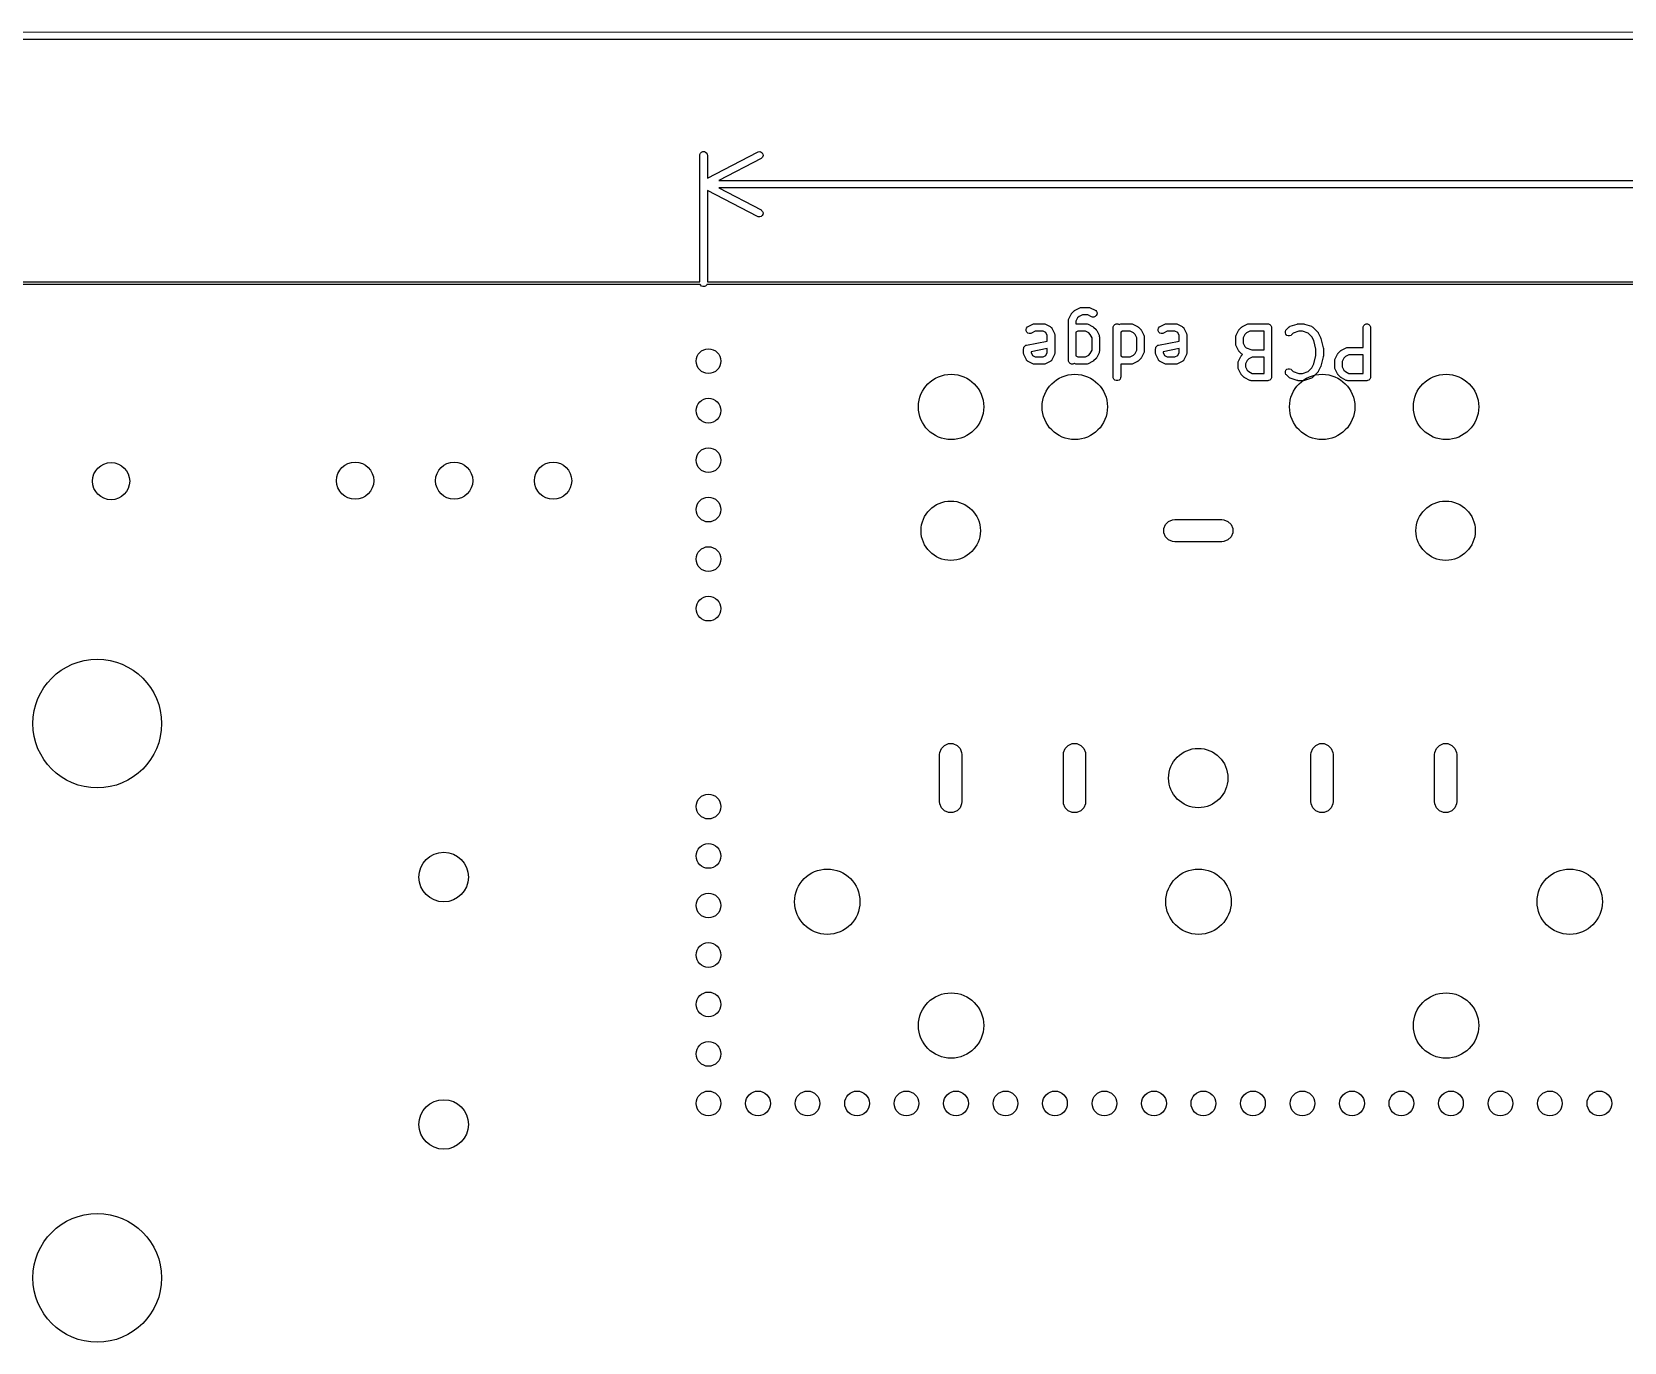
# Model space of a CAD drawing. Extents: x 0.57 to 7.95, y -5.84 to -0.5.
# Drawn here: x 2.615 to 3.882, y -1.61 to -0.568 of the extents above; entities that cross this region are included whole.
import ezdxf

# ---------------------------------------------------------------- set-up
doc = ezdxf.new("R2010")
doc.units = 0
doc.header["$MEASUREMENT"] = 0
doc.layers.add('BLACK', color=7, linetype='CONTINUOUS')

msp = doc.modelspace()

# ---------------------------------------------------------------- linework, layer by layer
at = {"layer": 'BLACK', "linetype": 'CONTINUOUS'}
for p, q in [((0.9963, -0.5679), (7.2716, -0.5677)), ((7.2716, -0.5736), (0.9963, -0.5738)), ((3.1467, -0.6653), (3.1472, -0.6642)), ((3.1467, -0.6659), (3.1467, -0.6653)), ((3.1467, -0.7667), (3.1467, -0.6659)), ((3.1472, -0.6642), (3.148, -0.6634)), ((3.148, -0.6634), (3.149, -0.663)), ((3.149, -0.663), (3.1502, -0.663)), ((3.1502, -0.663), (3.1512, -0.6634)), ((3.1512, -0.6634), (3.1521, -0.6642)), ((3.1521, -0.6642), (3.1525, -0.6653)), ((3.1525, -0.6653), (3.1526, -0.6659)), ((3.1526, -0.6841), (3.1926, -0.6633)), ((3.1526, -0.6659), (3.1526, -0.6841)), ((3.1953, -0.6685), (3.1617, -0.686)), ((3.1926, -0.6633), (3.1931, -0.6631)), ((3.1931, -0.6631), (3.1943, -0.663)), ((3.1943, -0.663), (3.1954, -0.6633)), ((3.1958, -0.6682), (3.1953, -0.6685)), ((3.1954, -0.6633), (3.1963, -0.664)), ((3.1965, -0.6673), (3.1958, -0.6682)), ((3.1963, -0.664), (3.1968, -0.6651)), ((3.1969, -0.6662), (3.1965, -0.6673)), ((3.1968, -0.6651), (3.1969, -0.6662)), ((3.1926, -0.7147), (3.1526, -0.6938)), ((3.1526, -0.6938), (3.1526, -0.7667)), ((3.1617, -0.686), (5.106, -0.686)), ((3.1617, -0.6919), (3.1953, -0.7094)), ((5.106, -0.6919), (3.1617, -0.6919)), ((3.1931, -0.7149), (3.1926, -0.7147)), ((3.1943, -0.715), (3.1931, -0.7149)), ((3.1954, -0.7147), (3.1943, -0.715)), ((3.1953, -0.7094), (3.1958, -0.7098)), ((3.1963, -0.7139), (3.1954, -0.7147)), ((3.1958, -0.7098), (3.1965, -0.7106)), ((3.1968, -0.7129), (3.1963, -0.7139)), ((3.1965, -0.7106), (3.1969, -0.7117)), ((3.1969, -0.7117), (3.1968, -0.7129)), ((0.9872, -0.7667), (3.1467, -0.7667)), ((3.147, -0.7687), (0.9872, -0.7687)), ((3.1472, -0.7691), (3.147, -0.7687)), ((3.148, -0.77), (3.1472, -0.7691)), ((3.149, -0.7704), (3.148, -0.77)), ((3.1502, -0.7704), (3.149, -0.7704)), ((3.1512, -0.77), (3.1502, -0.7704)), ((3.1521, -0.7691), (3.1512, -0.77)), ((3.1522, -0.7687), (3.1521, -0.7691)), ((5.1155, -0.7687), (3.1522, -0.7687)), ((3.1526, -0.7667), (5.1152, -0.7667)), ((3.4398, -0.7973), (3.4399, -0.7968)), ((3.4398, -0.8292), (3.4398, -0.7973)), ((3.4399, -0.7966), (3.4401, -0.796)), ((3.4399, -0.7967), (3.4399, -0.7966)), ((3.4399, -0.7968), (3.4399, -0.7967)), ((3.4401, -0.796), (3.442, -0.7923)), ((3.442, -0.7923), (3.4422, -0.792)), ((3.4422, -0.792), (3.4422, -0.7919)), ((3.4422, -0.7919), (3.4423, -0.7919)), ((3.4423, -0.7918), (3.4424, -0.7917)), ((3.4423, -0.7919), (3.4423, -0.7918)), ((3.4424, -0.7917), (3.4426, -0.7915)), ((3.4426, -0.7915), (3.4445, -0.7896)), ((3.4445, -0.7896), (3.4447, -0.7894)), ((3.4447, -0.7894), (3.4448, -0.7893)), ((3.4447, -0.7894), (3.4447, -0.7894)), ((3.4448, -0.7893), (3.4449, -0.7893)), ((3.4449, -0.7893), (3.445, -0.7892)), ((3.445, -0.7892), (3.4452, -0.7891)), ((3.4452, -0.7891), (3.449, -0.7872)), ((3.4471, -0.7953), (3.4457, -0.798)), ((3.4483, -0.7941), (3.4471, -0.7953)), ((3.451, -0.7928), (3.4483, -0.7941)), ((3.449, -0.7872), (3.4495, -0.787)), ((3.4495, -0.787), (3.4496, -0.787)), ((3.4496, -0.787), (3.4497, -0.7869)), ((3.4497, -0.7869), (3.4503, -0.7869)), ((3.4503, -0.7869), (3.4559, -0.7869)), ((3.4552, -0.7928), (3.451, -0.7928)), ((3.4583, -0.7944), (3.4552, -0.7928)), ((3.4559, -0.7869), (3.4565, -0.7869)), ((3.4565, -0.7869), (3.4566, -0.787)), ((3.4566, -0.787), (3.4567, -0.787)), ((3.4567, -0.787), (3.4572, -0.7872)), ((3.4572, -0.7872), (3.461, -0.7891)), ((3.4589, -0.7946), (3.4583, -0.7944)), ((3.46, -0.7946), (3.4589, -0.7946)), ((3.4611, -0.7943), (3.46, -0.7946)), ((3.461, -0.7891), (3.4615, -0.7894)), ((3.462, -0.7935), (3.4611, -0.7943)), ((3.4615, -0.7894), (3.4622, -0.7902)), ((3.4625, -0.7925), (3.462, -0.7935)), ((3.4622, -0.7902), (3.4626, -0.7913)), ((3.4626, -0.7913), (3.4625, -0.7925)), ((3.4061, -0.8045), (3.4065, -0.8034)), ((3.4062, -0.8056), (3.4061, -0.8045)), ((3.4067, -0.8066), (3.4062, -0.8056)), ((3.4065, -0.8034), (3.4072, -0.8025)), ((3.4076, -0.8074), (3.4067, -0.8066)), ((3.4072, -0.8025), (3.4077, -0.8022)), ((3.4087, -0.8078), (3.4076, -0.8074)), ((3.4077, -0.8022), (3.4115, -0.8003)), ((3.4098, -0.8077), (3.4087, -0.8078)), ((3.4104, -0.8075), (3.4098, -0.8077)), ((3.4135, -0.8059), (3.4104, -0.8075)), ((3.4115, -0.8003), (3.412, -0.8001)), ((3.412, -0.8001), (3.4121, -0.8001)), ((3.4121, -0.8001), (3.4122, -0.8001)), ((3.4122, -0.8001), (3.4128, -0.8)), ((3.4128, -0.8), (3.4203, -0.8)), ((3.4196, -0.8059), (3.4135, -0.8059)), ((3.4218, -0.807), (3.4196, -0.8059)), ((3.4203, -0.8), (3.4209, -0.8001)), ((3.4209, -0.8001), (3.421, -0.8001)), ((3.421, -0.8001), (3.4211, -0.8001)), ((3.4211, -0.8001), (3.4216, -0.8003)), ((3.4216, -0.8003), (3.4254, -0.8022)), ((3.423, -0.8093), (3.4218, -0.807)), ((3.423, -0.8137), (3.423, -0.8093)), ((3.4254, -0.8022), (3.4255, -0.8023)), ((3.4255, -0.8023), (3.4255, -0.8023)), ((3.4255, -0.8023), (3.4256, -0.8023)), ((3.4256, -0.8023), (3.4259, -0.8025)), ((3.4259, -0.8025), (3.4261, -0.8028)), ((3.4261, -0.8028), (3.4264, -0.803)), ((3.4264, -0.803), (3.4266, -0.8033)), ((3.4266, -0.8033), (3.4266, -0.8034)), ((3.4266, -0.8034), (3.4266, -0.8034)), ((3.4266, -0.8034), (3.4267, -0.8035)), ((3.4267, -0.8035), (3.4286, -0.8073)), ((3.4286, -0.8073), (3.4288, -0.8078)), ((3.4288, -0.8078), (3.4288, -0.8079)), ((3.4288, -0.8079), (3.4288, -0.808)), ((3.4288, -0.808), (3.4289, -0.8086)), ((3.4289, -0.8086), (3.4289, -0.8236)), ((3.4457, -0.798), (3.4457, -0.8001)), ((3.4457, -0.8001), (3.4458, -0.8001)), ((3.4472, -0.8059), (3.4457, -0.8067)), ((3.4457, -0.8067), (3.4457, -0.8255)), ((3.4458, -0.8001), (3.4459, -0.8001)), ((3.4459, -0.8001), (3.446, -0.8001)), ((3.446, -0.8001), (3.4465, -0.8)), ((3.4465, -0.8), (3.454, -0.8)), ((3.4533, -0.8059), (3.4472, -0.8059)), ((3.456, -0.8073), (3.4533, -0.8059)), ((3.454, -0.8), (3.4546, -0.8001)), ((3.4546, -0.8001), (3.4547, -0.8001)), ((3.4547, -0.8001), (3.4548, -0.8001)), ((3.4548, -0.8001), (3.4554, -0.8003)), ((3.4554, -0.8003), (3.4591, -0.8022)), ((3.4572, -0.8085), (3.456, -0.8073)), ((3.4586, -0.8112), (3.4572, -0.8085)), ((3.4591, -0.8022), (3.4594, -0.8023)), ((3.4594, -0.8023), (3.4594, -0.8024)), ((3.4594, -0.8024), (3.4595, -0.8024)), ((3.4595, -0.8024), (3.4596, -0.8025)), ((3.4596, -0.8025), (3.4597, -0.8026)), ((3.4597, -0.8026), (3.4599, -0.8027)), ((3.4599, -0.8027), (3.4618, -0.8046)), ((3.4618, -0.8046), (3.4619, -0.8048)), ((3.4619, -0.8048), (3.462, -0.8049)), ((3.462, -0.8049), (3.4621, -0.805)), ((3.4621, -0.805), (3.4621, -0.8051)), ((3.4621, -0.8051), (3.4621, -0.8051)), ((3.4621, -0.8051), (3.4623, -0.8054)), ((3.4623, -0.8054), (3.4642, -0.8091)), ((3.4642, -0.8091), (3.4644, -0.8097)), ((3.4644, -0.8097), (3.4644, -0.8098)), ((3.4644, -0.8098), (3.4644, -0.8099)), ((3.4644, -0.8099), (3.4645, -0.8105)), ((3.4645, -0.8105), (3.4645, -0.8217)), ((3.4755, -0.8024), (3.476, -0.8013)), ((3.4755, -0.803), (3.4755, -0.8024)), ((3.4755, -0.8423), (3.4755, -0.803)), ((3.476, -0.8013), (3.4768, -0.8005)), ((3.4768, -0.8005), (3.4778, -0.8001)), ((3.4778, -0.8001), (3.479, -0.8001)), ((3.479, -0.8001), (3.4801, -0.8005)), ((3.4801, -0.8005), (3.4802, -0.8006)), ((3.4802, -0.8006), (3.4808, -0.8003)), ((3.4808, -0.8003), (3.4814, -0.8001)), ((3.4814, -0.8001), (3.4815, -0.8001)), ((3.4829, -0.8059), (3.4814, -0.8067)), ((3.4814, -0.8067), (3.4814, -0.8255)), ((3.4815, -0.8001), (3.4816, -0.8001)), ((3.4816, -0.8001), (3.4822, -0.8)), ((3.4822, -0.8), (3.4897, -0.8)), ((3.489, -0.8059), (3.4829, -0.8059)), ((3.4917, -0.8073), (3.489, -0.8059)), ((3.4897, -0.8), (3.4902, -0.8001)), ((3.4902, -0.8001), (3.4903, -0.8001)), ((3.4903, -0.8001), (3.4904, -0.8001)), ((3.4904, -0.8001), (3.491, -0.8003)), ((3.491, -0.8003), (3.4947, -0.8022)), ((3.4929, -0.8085), (3.4917, -0.8073)), ((3.4942, -0.8112), (3.4929, -0.8085)), ((3.4947, -0.8022), (3.495, -0.8023)), ((3.495, -0.8023), (3.495, -0.8024)), ((3.495, -0.8024), (3.4951, -0.8024)), ((3.4951, -0.8024), (3.4952, -0.8025)), ((3.4952, -0.8025), (3.4953, -0.8026)), ((3.4953, -0.8026), (3.4955, -0.8027)), ((3.4955, -0.8027), (3.4974, -0.8046)), ((3.4974, -0.8046), (3.4976, -0.8048)), ((3.4976, -0.8048), (3.4976, -0.8049)), ((3.4976, -0.8049), (3.4977, -0.805)), ((3.4977, -0.805), (3.4977, -0.8051)), ((3.4977, -0.8051), (3.4978, -0.8051)), ((3.4978, -0.8051), (3.4979, -0.8054)), ((3.4979, -0.8054), (3.4998, -0.8091)), ((3.4998, -0.8091), (3.5, -0.8097)), ((3.5, -0.8097), (3.5, -0.8098)), ((3.5, -0.8098), (3.5001, -0.8099)), ((3.5001, -0.8099), (3.5001, -0.8105)), ((3.5001, -0.8105), (3.5001, -0.8217)), ((3.5111, -0.8045), (3.5115, -0.8034)), ((3.5112, -0.8056), (3.5111, -0.8045)), ((3.5117, -0.8066), (3.5112, -0.8056)), ((3.5115, -0.8034), (3.5122, -0.8025)), ((3.5126, -0.8074), (3.5117, -0.8066)), ((3.5122, -0.8025), (3.5127, -0.8022)), ((3.5137, -0.8078), (3.5126, -0.8074)), ((3.5127, -0.8022), (3.5165, -0.8003)), ((3.5148, -0.8077), (3.5137, -0.8078)), ((3.5154, -0.8075), (3.5148, -0.8077)), ((3.5185, -0.8059), (3.5154, -0.8075)), ((3.5165, -0.8003), (3.517, -0.8001)), ((3.517, -0.8001), (3.5171, -0.8001)), ((3.5171, -0.8001), (3.5172, -0.8001)), ((3.5172, -0.8001), (3.5178, -0.8)), ((3.5178, -0.8), (3.5253, -0.8)), ((3.5246, -0.8059), (3.5185, -0.8059)), ((3.5268, -0.807), (3.5246, -0.8059)), ((3.5253, -0.8), (3.5259, -0.8001)), ((3.5259, -0.8001), (3.526, -0.8001)), ((3.526, -0.8001), (3.5261, -0.8001)), ((3.5261, -0.8001), (3.5266, -0.8003)), ((3.5266, -0.8003), (3.5304, -0.8022)), ((3.528, -0.8093), (3.5268, -0.807)), ((3.528, -0.8137), (3.528, -0.8093)), ((3.5304, -0.8022), (3.5304, -0.8023)), ((3.5304, -0.8023), (3.5305, -0.8023)), ((3.5305, -0.8023), (3.5305, -0.8023)), ((3.5305, -0.8023), (3.5308, -0.8025)), ((3.5308, -0.8025), (3.5311, -0.8028)), ((3.5311, -0.8028), (3.5314, -0.803)), ((3.5314, -0.803), (3.5315, -0.8033)), ((3.5315, -0.8033), (3.5316, -0.8034)), ((3.5316, -0.8034), (3.5316, -0.8034)), ((3.5316, -0.8034), (3.5317, -0.8035)), ((3.5317, -0.8035), (3.5335, -0.8073)), ((3.5335, -0.8073), (3.5338, -0.8078)), ((3.5338, -0.8078), (3.5338, -0.8079)), ((3.5338, -0.8079), (3.5338, -0.808)), ((3.5338, -0.808), (3.5339, -0.8086)), ((3.5339, -0.8086), (3.5339, -0.8236)), ((3.5729, -0.8105), (3.573, -0.8099)), ((3.5729, -0.8161), (3.5729, -0.8105)), ((3.573, -0.8098), (3.5731, -0.8097)), ((3.573, -0.8099), (3.573, -0.8098)), ((3.5731, -0.8097), (3.5733, -0.8091)), ((3.5733, -0.8091), (3.5751, -0.8054)), ((3.5751, -0.8054), (3.5753, -0.8051)), ((3.5753, -0.8051), (3.5754, -0.805)), ((3.5753, -0.8051), (3.5753, -0.8051)), ((3.5754, -0.8049), (3.5755, -0.8048)), ((3.5754, -0.805), (3.5754, -0.8049)), ((3.5755, -0.8048), (3.5757, -0.8046)), ((3.5757, -0.8046), (3.5776, -0.8027)), ((3.5776, -0.8027), (3.5778, -0.8026)), ((3.5778, -0.8025), (3.5779, -0.8024)), ((3.5778, -0.8026), (3.5778, -0.8025)), ((3.5779, -0.8024), (3.578, -0.8024)), ((3.578, -0.8024), (3.5781, -0.8023)), ((3.5781, -0.8023), (3.5783, -0.8022)), ((3.5783, -0.8022), (3.5821, -0.8003)), ((3.5802, -0.8085), (3.5789, -0.8112)), ((3.5814, -0.8073), (3.5802, -0.8085)), ((3.5841, -0.8059), (3.5814, -0.8073)), ((3.5821, -0.8003), (3.5826, -0.8001)), ((3.5826, -0.8001), (3.5827, -0.8001)), ((3.5827, -0.8001), (3.5828, -0.8001)), ((3.5828, -0.8001), (3.5834, -0.8)), ((3.5834, -0.8), (3.5984, -0.8)), ((3.5954, -0.8059), (3.5841, -0.8059)), ((3.5954, -0.8206), (3.5954, -0.8059)), ((3.5984, -0.8), (3.599, -0.8001)), ((3.599, -0.8001), (3.6, -0.8005)), ((3.6, -0.8005), (3.6009, -0.8013)), ((3.6009, -0.8013), (3.6013, -0.8024)), ((3.6013, -0.8024), (3.6013, -0.803)), ((3.6013, -0.803), (3.6013, -0.8423)), ((3.6124, -0.8061), (3.6128, -0.8051)), ((3.6124, -0.8073), (3.6124, -0.8061)), ((3.6128, -0.8083), (3.6124, -0.8073)), ((3.6128, -0.8051), (3.6132, -0.8046)), ((3.6136, -0.8092), (3.6128, -0.8083)), ((3.6132, -0.8046), (3.6151, -0.8027)), ((3.6147, -0.8096), (3.6136, -0.8092)), ((3.6158, -0.8096), (3.6147, -0.8096)), ((3.6151, -0.8027), (3.6155, -0.8024)), ((3.6155, -0.8024), (3.6156, -0.8023)), ((3.6156, -0.8023), (3.6157, -0.8023)), ((3.6157, -0.8023), (3.6162, -0.802)), ((3.6169, -0.8092), (3.6158, -0.8096)), ((3.6162, -0.802), (3.6218, -0.8002)), ((3.6174, -0.8088), (3.6169, -0.8092)), ((3.6187, -0.8074), (3.6174, -0.8088)), ((3.6232, -0.8059), (3.6187, -0.8074)), ((3.6218, -0.8002), (3.6221, -0.8001)), ((3.6221, -0.8001), (3.6222, -0.8001)), ((3.6222, -0.8001), (3.6223, -0.8001)), ((3.6223, -0.8001), (3.6224, -0.8)), ((3.6224, -0.8), (3.6225, -0.8)), ((3.6225, -0.8), (3.6228, -0.8)), ((3.6228, -0.8), (3.6265, -0.8)), ((3.626, -0.8059), (3.6232, -0.8059)), ((3.6305, -0.8074), (3.626, -0.8059)), ((3.6265, -0.8), (3.6268, -0.8)), ((3.6268, -0.8), (3.6269, -0.8)), ((3.6269, -0.8), (3.627, -0.8001)), ((3.627, -0.8001), (3.6271, -0.8001)), ((3.6271, -0.8001), (3.6272, -0.8001)), ((3.6272, -0.8001), (3.6275, -0.8002)), ((3.6275, -0.8002), (3.6331, -0.802)), ((3.6335, -0.8103), (3.6305, -0.8074)), ((3.6331, -0.802), (3.6336, -0.8023)), ((3.635, -0.8134), (3.6335, -0.8103)), ((3.6336, -0.8023), (3.6337, -0.8023)), ((3.6337, -0.8023), (3.6338, -0.8024)), ((3.6338, -0.8024), (3.6342, -0.8027)), ((3.6342, -0.8027), (3.638, -0.8065)), ((3.638, -0.8065), (3.6382, -0.8067)), ((3.6382, -0.8067), (3.6382, -0.8068)), ((3.6382, -0.8068), (3.6383, -0.8069)), ((3.6383, -0.8069), (3.6383, -0.8069)), ((3.6383, -0.8069), (3.6384, -0.807)), ((3.6384, -0.807), (3.6385, -0.8073)), ((3.6385, -0.8073), (3.6404, -0.811)), ((3.6742, -0.8024), (3.6747, -0.8013)), ((3.6742, -0.803), (3.6742, -0.8024)), ((3.6742, -0.8188), (3.6742, -0.803)), ((3.6747, -0.8013), (3.6755, -0.8005)), ((3.6755, -0.8005), (3.6766, -0.8001)), ((3.6766, -0.8001), (3.6777, -0.8001)), ((3.6777, -0.8001), (3.6788, -0.8005)), ((3.6788, -0.8005), (3.6796, -0.8013)), ((3.6796, -0.8013), (3.68, -0.8024)), ((3.68, -0.8024), (3.6801, -0.803)), ((3.6801, -0.803), (3.6801, -0.8423)), ((3.4042, -0.8198), (3.4043, -0.8193)), ((3.4042, -0.8236), (3.4042, -0.8198)), ((3.4043, -0.8193), (3.4044, -0.819)), ((3.4044, -0.8187), (3.4046, -0.8185)), ((3.4044, -0.819), (3.4044, -0.8187)), ((3.4046, -0.8185), (3.4047, -0.8182)), ((3.4047, -0.8182), (3.4049, -0.818)), ((3.4049, -0.818), (3.4051, -0.8177)), ((3.4051, -0.8177), (3.4053, -0.8176)), ((3.4053, -0.8176), (3.4055, -0.8174)), ((3.4055, -0.8174), (3.4058, -0.8173)), ((3.4058, -0.8173), (3.406, -0.8171)), ((3.406, -0.8171), (3.4066, -0.8169)), ((3.4066, -0.8169), (3.423, -0.8137)), ((3.423, -0.8197), (3.4101, -0.8223)), ((3.4101, -0.8223), (3.4101, -0.8229)), ((3.4101, -0.8229), (3.4112, -0.8251)), ((3.4218, -0.8251), (3.423, -0.8229)), ((3.423, -0.8229), (3.423, -0.8197)), ((3.4572, -0.8237), (3.4586, -0.821)), ((3.4586, -0.821), (3.4586, -0.8112)), ((3.4642, -0.823), (3.4623, -0.8268)), ((3.4644, -0.8225), (3.4642, -0.823)), ((3.4645, -0.8217), (3.4644, -0.8223)), ((3.4644, -0.8223), (3.4644, -0.8224)), ((3.4644, -0.8224), (3.4644, -0.8225)), ((3.4929, -0.8237), (3.4942, -0.821)), ((3.4942, -0.821), (3.4942, -0.8112)), ((3.4998, -0.823), (3.4979, -0.8268)), ((3.5, -0.8225), (3.4998, -0.823)), ((3.5001, -0.8223), (3.5, -0.8224)), ((3.5, -0.8224), (3.5, -0.8225)), ((3.5001, -0.8217), (3.5001, -0.8223)), ((3.5092, -0.8198), (3.5093, -0.8193)), ((3.5092, -0.8236), (3.5092, -0.8198)), ((3.5093, -0.8193), (3.5094, -0.819)), ((3.5094, -0.8187), (3.5096, -0.8185)), ((3.5094, -0.819), (3.5094, -0.8187)), ((3.5096, -0.8185), (3.5097, -0.8182)), ((3.5097, -0.8182), (3.5099, -0.818)), ((3.5099, -0.818), (3.5101, -0.8177)), ((3.5101, -0.8177), (3.5103, -0.8176)), ((3.5103, -0.8176), (3.5105, -0.8174)), ((3.5105, -0.8174), (3.5108, -0.8173)), ((3.5108, -0.8173), (3.511, -0.8171)), ((3.511, -0.8171), (3.5116, -0.8169)), ((3.5116, -0.8169), (3.528, -0.8137)), ((3.528, -0.8197), (3.5151, -0.8223)), ((3.5151, -0.8223), (3.5151, -0.8229)), ((3.5151, -0.8229), (3.5162, -0.8251)), ((3.5268, -0.8251), (3.528, -0.8229)), ((3.528, -0.8229), (3.528, -0.8197)), ((3.573, -0.8167), (3.5729, -0.8161)), ((3.573, -0.8168), (3.573, -0.8167)), ((3.5731, -0.8169), (3.573, -0.8168)), ((3.5733, -0.8174), (3.5731, -0.8169)), ((3.5751, -0.8212), (3.5733, -0.8174)), ((3.5753, -0.8214), (3.5751, -0.8212)), ((3.5753, -0.8215), (3.5753, -0.8214)), ((3.5754, -0.8216), (3.5753, -0.8215)), ((3.5755, -0.8217), (3.5754, -0.8216)), ((3.5754, -0.8216), (3.5754, -0.8216)), ((3.5757, -0.8219), (3.5755, -0.8217)), ((3.5776, -0.8238), (3.5757, -0.8219)), ((3.5789, -0.8112), (3.5789, -0.8154)), ((3.5789, -0.8154), (3.5802, -0.8181)), ((3.5802, -0.8181), (3.5812, -0.8191)), ((3.5812, -0.8191), (3.5858, -0.8206)), ((3.5858, -0.8206), (3.5954, -0.8206)), ((3.6367, -0.8202), (3.635, -0.8134)), ((3.6367, -0.8251), (3.6367, -0.8202)), ((3.6404, -0.811), (3.6404, -0.8111)), ((3.6404, -0.8111), (3.6404, -0.8111)), ((3.6404, -0.8111), (3.6405, -0.8113)), ((3.6405, -0.8113), (3.6406, -0.8116)), ((3.6406, -0.8116), (3.6406, -0.8116)), ((3.6406, -0.8116), (3.6406, -0.8116)), ((3.6406, -0.8116), (3.6425, -0.8191)), ((3.6425, -0.8191), (3.6425, -0.8192)), ((3.6425, -0.8192), (3.6425, -0.8193)), ((3.6425, -0.8193), (3.6426, -0.8195)), ((3.6426, -0.8195), (3.6426, -0.8197)), ((3.6426, -0.8197), (3.6426, -0.8197)), ((3.6426, -0.8197), (3.6426, -0.8198)), ((3.6426, -0.8198), (3.6426, -0.8255)), ((3.6544, -0.8234), (3.6563, -0.8215)), ((3.6563, -0.8215), (3.6565, -0.8213)), ((3.6565, -0.8213), (3.6566, -0.8212)), ((3.6566, -0.8212), (3.6567, -0.8212)), ((3.6567, -0.8212), (3.6567, -0.8211)), ((3.6567, -0.8211), (3.6568, -0.8211)), ((3.6568, -0.8211), (3.6571, -0.8209)), ((3.6571, -0.8209), (3.6608, -0.8191)), ((3.6608, -0.8191), (3.6614, -0.8189)), ((3.6614, -0.8189), (3.6615, -0.8189)), ((3.6615, -0.8189), (3.6616, -0.8188)), ((3.6616, -0.8188), (3.6621, -0.8188)), ((3.6621, -0.8188), (3.6742, -0.8188)), ((3.4043, -0.8242), (3.4042, -0.8236)), ((3.4043, -0.8243), (3.4043, -0.8242)), ((3.4043, -0.8244), (3.4043, -0.8243)), ((3.4045, -0.8249), (3.4043, -0.8244)), ((3.4064, -0.8287), (3.4045, -0.8249)), ((3.4065, -0.8287), (3.4064, -0.8287)), ((3.4065, -0.8288), (3.4065, -0.8287)), ((3.4065, -0.8289), (3.4065, -0.8288)), ((3.4067, -0.8291), (3.4065, -0.8289)), ((3.407, -0.8294), (3.4067, -0.8291)), ((3.4072, -0.8297), (3.407, -0.8294)), ((3.4075, -0.8298), (3.4072, -0.8297)), ((3.4076, -0.8299), (3.4075, -0.8298)), ((3.4077, -0.83), (3.4076, -0.8299)), ((3.4076, -0.8299), (3.4076, -0.8299)), ((3.4115, -0.8318), (3.4077, -0.83)), ((3.4112, -0.8251), (3.4135, -0.8263)), ((3.412, -0.8321), (3.4115, -0.8318)), ((3.4121, -0.8321), (3.412, -0.8321)), ((3.4122, -0.8321), (3.4121, -0.8321)), ((3.4128, -0.8322), (3.4122, -0.8321)), ((3.4203, -0.8322), (3.4128, -0.8322)), ((3.4135, -0.8263), (3.4196, -0.8263)), ((3.4196, -0.8263), (3.4218, -0.8251)), ((3.4209, -0.8321), (3.4203, -0.8322)), ((3.421, -0.8321), (3.4209, -0.8321)), ((3.4211, -0.8321), (3.421, -0.8321)), ((3.4216, -0.8318), (3.4211, -0.8321)), ((3.4254, -0.83), (3.4216, -0.8318)), ((3.4255, -0.8299), (3.4254, -0.83)), ((3.4256, -0.8298), (3.4255, -0.8299)), ((3.4255, -0.8299), (3.4255, -0.8299)), ((3.4259, -0.8297), (3.4256, -0.8298)), ((3.4261, -0.8294), (3.4259, -0.8297)), ((3.4264, -0.8291), (3.4261, -0.8294)), ((3.4266, -0.8289), (3.4264, -0.8291)), ((3.4267, -0.8287), (3.4266, -0.8287)), ((3.4266, -0.8287), (3.4266, -0.8288)), ((3.4266, -0.8288), (3.4266, -0.8289)), ((3.4286, -0.8249), (3.4267, -0.8287)), ((3.4288, -0.8244), (3.4286, -0.8249)), ((3.4289, -0.8236), (3.4288, -0.8242)), ((3.4288, -0.8242), (3.4288, -0.8243)), ((3.4288, -0.8243), (3.4288, -0.8244)), ((3.4399, -0.8298), (3.4398, -0.8292)), ((3.4403, -0.8308), (3.4399, -0.8298)), ((3.4412, -0.8317), (3.4403, -0.8308)), ((3.4422, -0.8321), (3.4412, -0.8317)), ((3.4434, -0.8321), (3.4422, -0.8321)), ((3.4444, -0.8317), (3.4434, -0.8321)), ((3.4446, -0.8315), (3.4444, -0.8317)), ((3.4452, -0.8318), (3.4446, -0.8315)), ((3.4458, -0.8321), (3.4452, -0.8318)), ((3.4457, -0.8255), (3.4472, -0.8263)), ((3.4459, -0.8321), (3.4458, -0.8321)), ((3.446, -0.8321), (3.4459, -0.8321)), ((3.4465, -0.8322), (3.446, -0.8321)), ((3.454, -0.8322), (3.4465, -0.8322)), ((3.4472, -0.8263), (3.4533, -0.8263)), ((3.4533, -0.8263), (3.456, -0.8249)), ((3.4546, -0.8321), (3.454, -0.8322)), ((3.4547, -0.8321), (3.4546, -0.8321)), ((3.4548, -0.8321), (3.4547, -0.8321)), ((3.4554, -0.8318), (3.4548, -0.8321)), ((3.4591, -0.83), (3.4554, -0.8318)), ((3.456, -0.8249), (3.4572, -0.8237)), ((3.4594, -0.8298), (3.4591, -0.83)), ((3.4595, -0.8297), (3.4594, -0.8298)), ((3.4594, -0.8298), (3.4594, -0.8298)), ((3.4596, -0.8297), (3.4595, -0.8297)), ((3.4597, -0.8296), (3.4596, -0.8297)), ((3.4599, -0.8294), (3.4597, -0.8296)), ((3.4618, -0.8275), (3.4599, -0.8294)), ((3.4619, -0.8273), (3.4618, -0.8275)), ((3.462, -0.8273), (3.4619, -0.8273)), ((3.4621, -0.8272), (3.462, -0.8273)), ((3.4623, -0.8268), (3.4621, -0.827)), ((3.4621, -0.827), (3.4621, -0.8271)), ((3.4621, -0.8271), (3.4621, -0.8272)), ((3.4814, -0.8255), (3.4829, -0.8263)), ((3.4814, -0.8321), (3.4814, -0.832)), ((3.4814, -0.832), (3.4814, -0.8423)), ((3.4815, -0.8321), (3.4814, -0.8321)), ((3.4816, -0.8321), (3.4815, -0.8321)), ((3.4822, -0.8322), (3.4816, -0.8321)), ((3.4897, -0.8322), (3.4822, -0.8322)), ((3.4829, -0.8263), (3.489, -0.8263)), ((3.489, -0.8263), (3.4917, -0.8249)), ((3.4902, -0.8321), (3.4897, -0.8322)), ((3.4903, -0.8321), (3.4902, -0.8321)), ((3.4904, -0.8321), (3.4903, -0.8321)), ((3.491, -0.8318), (3.4904, -0.8321)), ((3.4947, -0.83), (3.491, -0.8318)), ((3.4917, -0.8249), (3.4929, -0.8237)), ((3.495, -0.8298), (3.4947, -0.83)), ((3.4951, -0.8297), (3.495, -0.8298)), ((3.495, -0.8298), (3.495, -0.8298)), ((3.4952, -0.8297), (3.4951, -0.8297)), ((3.4953, -0.8296), (3.4952, -0.8297)), ((3.4955, -0.8294), (3.4953, -0.8296)), ((3.4974, -0.8275), (3.4955, -0.8294)), ((3.4976, -0.8273), (3.4974, -0.8275)), ((3.4977, -0.8272), (3.4976, -0.8273)), ((3.4976, -0.8273), (3.4976, -0.8273)), ((3.4978, -0.827), (3.4977, -0.8271)), ((3.4977, -0.8271), (3.4977, -0.8272)), ((3.4979, -0.8268), (3.4978, -0.827)), ((3.5093, -0.8242), (3.5092, -0.8236)), ((3.5093, -0.8243), (3.5093, -0.8242)), ((3.5093, -0.8244), (3.5093, -0.8243)), ((3.5095, -0.8249), (3.5093, -0.8244)), ((3.5114, -0.8287), (3.5095, -0.8249)), ((3.5115, -0.8287), (3.5114, -0.8287)), ((3.5115, -0.8288), (3.5115, -0.8287)), ((3.5115, -0.8289), (3.5115, -0.8288)), ((3.5117, -0.8291), (3.5115, -0.8289)), ((3.512, -0.8294), (3.5117, -0.8291)), ((3.5122, -0.8297), (3.512, -0.8294)), ((3.5125, -0.8298), (3.5122, -0.8297)), ((3.5126, -0.8299), (3.5125, -0.8298)), ((3.5127, -0.83), (3.5126, -0.8299)), ((3.5126, -0.8299), (3.5126, -0.8299)), ((3.5165, -0.8318), (3.5127, -0.83)), ((3.5162, -0.8251), (3.5185, -0.8263)), ((3.517, -0.8321), (3.5165, -0.8318)), ((3.5171, -0.8321), (3.517, -0.8321)), ((3.5172, -0.8321), (3.5171, -0.8321)), ((3.5178, -0.8322), (3.5172, -0.8321)), ((3.5253, -0.8322), (3.5178, -0.8322)), ((3.5185, -0.8263), (3.5246, -0.8263)), ((3.5246, -0.8263), (3.5268, -0.8251)), ((3.5259, -0.8321), (3.5253, -0.8322)), ((3.526, -0.8321), (3.5259, -0.8321)), ((3.5261, -0.8321), (3.526, -0.8321)), ((3.5266, -0.8318), (3.5261, -0.8321)), ((3.5304, -0.83), (3.5266, -0.8318)), ((3.5305, -0.8299), (3.5304, -0.8299)), ((3.5304, -0.8299), (3.5304, -0.83)), ((3.5308, -0.8297), (3.5305, -0.8298)), ((3.5305, -0.8298), (3.5305, -0.8299)), ((3.5311, -0.8294), (3.5308, -0.8297)), ((3.5314, -0.8291), (3.5311, -0.8294)), ((3.5315, -0.8289), (3.5314, -0.8291)), ((3.5316, -0.8288), (3.5315, -0.8289)), ((3.5317, -0.8287), (3.5316, -0.8287)), ((3.5316, -0.8287), (3.5316, -0.8288)), ((3.5335, -0.8249), (3.5317, -0.8287)), ((3.5338, -0.8244), (3.5335, -0.8249)), ((3.5339, -0.8236), (3.5338, -0.8242)), ((3.5338, -0.8242), (3.5338, -0.8243)), ((3.5338, -0.8243), (3.5338, -0.8244)), ((3.5748, -0.8311), (3.5749, -0.8305)), ((3.5748, -0.8348), (3.5748, -0.8311)), ((3.5749, -0.8354), (3.5748, -0.8348)), ((3.5749, -0.8303), (3.5751, -0.8298)), ((3.5749, -0.8304), (3.5749, -0.8303)), ((3.5749, -0.8305), (3.5749, -0.8304)), ((3.5749, -0.8355), (3.5749, -0.8354)), ((3.5749, -0.8356), (3.5749, -0.8355)), ((3.5751, -0.8362), (3.5749, -0.8356)), ((3.5751, -0.8298), (3.577, -0.826)), ((3.577, -0.826), (3.5772, -0.8258)), ((3.5772, -0.8257), (3.5773, -0.8256)), ((3.5772, -0.8258), (3.5772, -0.8257)), ((3.5773, -0.8256), (3.5773, -0.8255)), ((3.5773, -0.8255), (3.5774, -0.8255)), ((3.5774, -0.8255), (3.5776, -0.8252)), ((3.578, -0.8242), (3.5776, -0.8238)), ((3.5776, -0.8252), (3.5784, -0.8244)), ((3.5781, -0.8242), (3.578, -0.8242)), ((3.5782, -0.8243), (3.5781, -0.8242)), ((3.5784, -0.8244), (3.5782, -0.8243)), ((3.5821, -0.8291), (3.5807, -0.8318)), ((3.5807, -0.8318), (3.5807, -0.8341)), ((3.5807, -0.8341), (3.5821, -0.8368)), ((3.5833, -0.8279), (3.5821, -0.8291)), ((3.586, -0.8265), (3.5833, -0.8279)), ((3.5954, -0.8265), (3.586, -0.8265)), ((3.5954, -0.8394), (3.5954, -0.8265)), ((3.6136, -0.8361), (3.6147, -0.8357)), ((3.6147, -0.8357), (3.6158, -0.8357)), ((3.6158, -0.8357), (3.6169, -0.8361)), ((3.6305, -0.8379), (3.6335, -0.835)), ((3.6335, -0.835), (3.635, -0.8319)), ((3.635, -0.8319), (3.6367, -0.8251)), ((3.6404, -0.8343), (3.6385, -0.838)), ((3.6405, -0.834), (3.6404, -0.8342)), ((3.6404, -0.8342), (3.6404, -0.8342)), ((3.6404, -0.8342), (3.6404, -0.8343)), ((3.6406, -0.8337), (3.6405, -0.834)), ((3.6425, -0.8262), (3.6406, -0.8337)), ((3.6406, -0.8337), (3.6406, -0.8337)), ((3.6406, -0.8337), (3.6406, -0.8337)), ((3.6426, -0.8258), (3.6425, -0.826)), ((3.6425, -0.826), (3.6425, -0.8261)), ((3.6425, -0.8261), (3.6425, -0.8262)), ((3.6426, -0.8255), (3.6426, -0.8256)), ((3.6426, -0.8256), (3.6426, -0.8256)), ((3.6426, -0.8256), (3.6426, -0.8258)), ((3.6517, -0.8286), (3.6518, -0.8285)), ((3.6517, -0.8292), (3.6517, -0.8286)), ((3.6517, -0.8348), (3.6517, -0.8292)), ((3.6517, -0.8354), (3.6517, -0.8348)), ((3.6518, -0.8355), (3.6517, -0.8354)), ((3.6518, -0.8284), (3.652, -0.8279)), ((3.6518, -0.8285), (3.6518, -0.8284)), ((3.6518, -0.8356), (3.6518, -0.8355)), ((3.652, -0.8362), (3.6518, -0.8356)), ((3.652, -0.8279), (3.6539, -0.8241)), ((3.6539, -0.8241), (3.654, -0.8239)), ((3.654, -0.8239), (3.6541, -0.8238)), ((3.6541, -0.8237), (3.6542, -0.8236)), ((3.6541, -0.8238), (3.6541, -0.8237)), ((3.6542, -0.8236), (3.6544, -0.8234)), ((3.6542, -0.8236), (3.6542, -0.8236)), ((3.6589, -0.8272), (3.6576, -0.8299)), ((3.6576, -0.8299), (3.6576, -0.8341)), ((3.6576, -0.8341), (3.6589, -0.8368)), ((3.6601, -0.826), (3.6589, -0.8272)), ((3.6628, -0.8247), (3.6601, -0.826)), ((3.6742, -0.8247), (3.6628, -0.8247)), ((3.6742, -0.8394), (3.6742, -0.8247)), ((3.4755, -0.8429), (3.4755, -0.8423)), ((3.476, -0.844), (3.4755, -0.8429)), ((3.4768, -0.8448), (3.476, -0.844)), ((3.4778, -0.8452), (3.4768, -0.8448)), ((3.479, -0.8452), (3.4778, -0.8452)), ((3.4801, -0.8448), (3.479, -0.8452)), ((3.4809, -0.844), (3.4801, -0.8448)), ((3.4813, -0.8429), (3.4809, -0.844)), ((3.4814, -0.8423), (3.4813, -0.8429)), ((3.577, -0.8399), (3.5751, -0.8362)), ((3.5772, -0.8401), (3.577, -0.8399)), ((3.5772, -0.8402), (3.5772, -0.8401)), ((3.5773, -0.8403), (3.5772, -0.8402)), ((3.5773, -0.8404), (3.5773, -0.8403)), ((3.5774, -0.8404), (3.5773, -0.8404)), ((3.5776, -0.8407), (3.5774, -0.8404)), ((3.5794, -0.8425), (3.5776, -0.8407)), ((3.5797, -0.8427), (3.5794, -0.8425)), ((3.5797, -0.8428), (3.5797, -0.8427)), ((3.5798, -0.8428), (3.5797, -0.8428)), ((3.5799, -0.8429), (3.5798, -0.8428)), ((3.58, -0.8429), (3.5799, -0.8429)), ((3.5802, -0.8431), (3.58, -0.8429)), ((3.584, -0.845), (3.5802, -0.8431)), ((3.5821, -0.8368), (3.5833, -0.838)), ((3.5833, -0.838), (3.586, -0.8394)), ((3.5845, -0.8452), (3.584, -0.845)), ((3.5846, -0.8452), (3.5845, -0.8452)), ((3.5847, -0.8452), (3.5846, -0.8452)), ((3.5853, -0.8453), (3.5847, -0.8452)), ((3.5984, -0.8453), (3.5853, -0.8453)), ((3.586, -0.8394), (3.5954, -0.8394)), ((3.599, -0.8452), (3.5984, -0.8453)), ((3.6, -0.8448), (3.599, -0.8452)), ((3.6009, -0.844), (3.6, -0.8448)), ((3.6013, -0.8429), (3.6009, -0.844)), ((3.6013, -0.8423), (3.6013, -0.8429)), ((3.6124, -0.838), (3.6128, -0.8369)), ((3.6124, -0.8392), (3.6124, -0.838)), ((3.6128, -0.8402), (3.6124, -0.8392)), ((3.6128, -0.8369), (3.6136, -0.8361)), ((3.6132, -0.8407), (3.6128, -0.8402)), ((3.6151, -0.8425), (3.6132, -0.8407)), ((3.6155, -0.8429), (3.6151, -0.8425)), ((3.6156, -0.843), (3.6155, -0.8429)), ((3.6157, -0.843), (3.6156, -0.843)), ((3.6162, -0.8433), (3.6157, -0.843)), ((3.6218, -0.8451), (3.6162, -0.8433)), ((3.6169, -0.8361), (3.6174, -0.8365)), ((3.6174, -0.8365), (3.6187, -0.8379)), ((3.6187, -0.8379), (3.6232, -0.8394)), ((3.6221, -0.8452), (3.6218, -0.8451)), ((3.6222, -0.8452), (3.6221, -0.8452)), ((3.6223, -0.8452), (3.6222, -0.8452)), ((3.6224, -0.8453), (3.6223, -0.8452)), ((3.6225, -0.8453), (3.6224, -0.8453)), ((3.6228, -0.8453), (3.6225, -0.8453)), ((3.6265, -0.8453), (3.6228, -0.8453)), ((3.6232, -0.8394), (3.626, -0.8394)), ((3.626, -0.8394), (3.6305, -0.8379)), ((3.6268, -0.8453), (3.6265, -0.8453)), ((3.6269, -0.8453), (3.6268, -0.8453)), ((3.627, -0.8452), (3.6269, -0.8453)), ((3.6271, -0.8452), (3.627, -0.8452)), ((3.6272, -0.8452), (3.6271, -0.8452)), ((3.6275, -0.8451), (3.6272, -0.8452)), ((3.6331, -0.8433), (3.6275, -0.8451)), ((3.6336, -0.843), (3.6331, -0.8433)), ((3.6337, -0.843), (3.6336, -0.843)), ((3.6338, -0.8429), (3.6337, -0.843)), ((3.6342, -0.8425), (3.6338, -0.8429)), ((3.638, -0.8388), (3.6342, -0.8425)), ((3.6382, -0.8386), (3.638, -0.8388)), ((3.6383, -0.8384), (3.6382, -0.8385)), ((3.6382, -0.8385), (3.6382, -0.8386)), ((3.6384, -0.8383), (3.6383, -0.8383)), ((3.6383, -0.8383), (3.6383, -0.8384)), ((3.6385, -0.838), (3.6384, -0.8383)), ((3.6539, -0.8399), (3.652, -0.8362)), ((3.654, -0.8401), (3.6539, -0.8399)), ((3.6541, -0.8402), (3.654, -0.8401)), ((3.6541, -0.8403), (3.6541, -0.8402)), ((3.6542, -0.8404), (3.6541, -0.8403)), ((3.6544, -0.8407), (3.6542, -0.8404)), ((3.6542, -0.8404), (3.6542, -0.8404)), ((3.6563, -0.8425), (3.6544, -0.8407)), ((3.6565, -0.8427), (3.6563, -0.8425)), ((3.6566, -0.8428), (3.6565, -0.8427)), ((3.6567, -0.8428), (3.6566, -0.8428)), ((3.6567, -0.8429), (3.6567, -0.8428)), ((3.6568, -0.8429), (3.6567, -0.8429)), ((3.6571, -0.8431), (3.6568, -0.8429)), ((3.6608, -0.845), (3.6571, -0.8431)), ((3.6589, -0.8368), (3.6601, -0.838)), ((3.6601, -0.838), (3.6628, -0.8394)), ((3.6614, -0.8452), (3.6608, -0.845)), ((3.6615, -0.8452), (3.6614, -0.8452)), ((3.6616, -0.8452), (3.6615, -0.8452)), ((3.6621, -0.8453), (3.6616, -0.8452)), ((3.6771, -0.8453), (3.6621, -0.8453)), ((3.6628, -0.8394), (3.6742, -0.8394)), ((3.6777, -0.8452), (3.6771, -0.8453)), ((3.6788, -0.8448), (3.6777, -0.8452)), ((3.6796, -0.844), (3.6788, -0.8448)), ((3.68, -0.8429), (3.6796, -0.844)), ((3.6801, -0.8423), (3.68, -0.8429)), ((3.5157, -0.9628), (3.517, -0.9596)), ((3.517, -0.9596), (3.5195, -0.9572)), ((3.5195, -0.9572), (3.5227, -0.9559)), ((3.5227, -0.9559), (3.5244, -0.9557)), ((3.5244, -0.9557), (3.5618, -0.9557)), ((3.5618, -0.9557), (3.5635, -0.9559)), ((3.5635, -0.9559), (3.5667, -0.9572)), ((3.5667, -0.9572), (3.5692, -0.9596)), ((3.5692, -0.9596), (3.5705, -0.9628)), ((3.5157, -0.9663), (3.5157, -0.9628)), ((3.517, -0.9695), (3.5157, -0.9663)), ((3.5195, -0.9719), (3.517, -0.9695)), ((3.5227, -0.9733), (3.5195, -0.9719)), ((3.5244, -0.9734), (3.5227, -0.9733)), ((3.5618, -0.9734), (3.5244, -0.9734)), ((3.5635, -0.9733), (3.5618, -0.9734)), ((3.5667, -0.9719), (3.5635, -0.9733)), ((3.5692, -0.9695), (3.5667, -0.9719)), ((3.5705, -0.9663), (3.5692, -0.9695)), ((3.5705, -0.9628), (3.5705, -0.9663)), ((3.3376, -1.141), (3.3389, -1.1378)), ((3.3389, -1.1378), (3.3413, -1.1354)), ((3.3413, -1.1354), (3.3445, -1.134)), ((3.3445, -1.134), (3.348, -1.134)), ((3.348, -1.134), (3.3512, -1.1354)), ((3.3512, -1.1354), (3.3536, -1.1378)), ((3.3536, -1.1378), (3.3549, -1.141)), ((3.436, -1.141), (3.4373, -1.1378)), ((3.4373, -1.1378), (3.4397, -1.1354)), ((3.4397, -1.1354), (3.4429, -1.134)), ((3.4429, -1.134), (3.4464, -1.134)), ((3.4464, -1.134), (3.4496, -1.1354)), ((3.4496, -1.1354), (3.452, -1.1378)), ((3.452, -1.1378), (3.4534, -1.141)), ((3.6328, -1.141), (3.6342, -1.1378)), ((3.6342, -1.1378), (3.6366, -1.1354)), ((3.6366, -1.1354), (3.6398, -1.134)), ((3.6398, -1.134), (3.6432, -1.134)), ((3.6432, -1.134), (3.6464, -1.1354)), ((3.6464, -1.1354), (3.6489, -1.1378)), ((3.6489, -1.1378), (3.6502, -1.141)), ((3.7313, -1.141), (3.7326, -1.1378)), ((3.7326, -1.1378), (3.735, -1.1354)), ((3.735, -1.1354), (3.7382, -1.134)), ((3.7382, -1.134), (3.7417, -1.134)), ((3.7417, -1.134), (3.7449, -1.1354)), ((3.7449, -1.1354), (3.7473, -1.1378)), ((3.7473, -1.1378), (3.7486, -1.141)), ((3.3374, -1.1427), (3.3376, -1.141)), ((3.3374, -1.1801), (3.3374, -1.1427)), ((3.3549, -1.141), (3.3551, -1.1427)), ((3.3551, -1.1427), (3.3551, -1.1801)), ((3.4358, -1.1427), (3.436, -1.141)), ((3.4358, -1.1801), (3.4358, -1.1427)), ((3.4534, -1.141), (3.4535, -1.1427)), ((3.4535, -1.1427), (3.4535, -1.1801)), ((3.6327, -1.1427), (3.6328, -1.141)), ((3.6327, -1.1801), (3.6327, -1.1427)), ((3.6502, -1.141), (3.6504, -1.1427)), ((3.6504, -1.1427), (3.6504, -1.1801)), ((3.7311, -1.1427), (3.7313, -1.141)), ((3.7311, -1.1801), (3.7311, -1.1427)), ((3.7486, -1.141), (3.7488, -1.1427)), ((3.7488, -1.1427), (3.7488, -1.1801)), ((3.3376, -1.1818), (3.3374, -1.1801)), ((3.3389, -1.185), (3.3376, -1.1818)), ((3.3413, -1.1875), (3.3389, -1.185)), ((3.3445, -1.1888), (3.3413, -1.1875)), ((3.348, -1.1888), (3.3445, -1.1888)), ((3.3512, -1.1875), (3.348, -1.1888)), ((3.3536, -1.185), (3.3512, -1.1875)), ((3.3549, -1.1818), (3.3536, -1.185)), ((3.3551, -1.1801), (3.3549, -1.1818)), ((3.436, -1.1818), (3.4358, -1.1801)), ((3.4373, -1.185), (3.436, -1.1818)), ((3.4397, -1.1875), (3.4373, -1.185)), ((3.4429, -1.1888), (3.4397, -1.1875)), ((3.4464, -1.1888), (3.4429, -1.1888)), ((3.4496, -1.1875), (3.4464, -1.1888)), ((3.452, -1.185), (3.4496, -1.1875)), ((3.4534, -1.1818), (3.452, -1.185)), ((3.4535, -1.1801), (3.4534, -1.1818)), ((3.6328, -1.1818), (3.6327, -1.1801)), ((3.6342, -1.185), (3.6328, -1.1818)), ((3.6366, -1.1875), (3.6342, -1.185)), ((3.6398, -1.1888), (3.6366, -1.1875)), ((3.6432, -1.1888), (3.6398, -1.1888)), ((3.6464, -1.1875), (3.6432, -1.1888)), ((3.6489, -1.185), (3.6464, -1.1875)), ((3.6502, -1.1818), (3.6489, -1.185)), ((3.6504, -1.1801), (3.6502, -1.1818)), ((3.7313, -1.1818), (3.7311, -1.1801)), ((3.7326, -1.185), (3.7313, -1.1818)), ((3.735, -1.1875), (3.7326, -1.185)), ((3.7382, -1.1888), (3.735, -1.1875)), ((3.7417, -1.1888), (3.7382, -1.1888)), ((3.7449, -1.1875), (3.7417, -1.1888)), ((3.7473, -1.185), (3.7449, -1.1875)), ((3.7486, -1.1818), (3.7473, -1.185)), ((3.7488, -1.1801), (3.7486, -1.1818))]:
    msp.add_line(p, q, dxfattribs=at)
at = {"layer": 'BLACK'}
for centre, radius in [((3.1535, -0.8297), 0.00984), ((3.3465, -0.8661), 0.026), ((3.4449, -0.8661), 0.026), ((3.6417, -0.8661), 0.026), ((3.7402, -0.8661), 0.026), ((3.1535, -0.8691), 0.00984), ((3.1535, -0.9085), 0.00984), ((2.6783, -0.9252), 0.0148), ((2.8724, -0.9248), 0.0148), ((2.9512, -0.9248), 0.0148), ((3.0299, -0.9248), 0.0148), ((3.1535, -0.9478), 0.00984), ((3.3462, -0.9646), 0.0236), ((3.7399, -0.9646), 0.0236), ((3.1535, -0.9872), 0.00984), ((3.1535, -1.0266), 0.00984), ((2.6673, -1.1181), 0.0512), ((3.5431, -1.1614), 0.0236), ((3.1535, -1.1841), 0.00984), ((3.1535, -1.2234), 0.00984), ((2.9429, -1.2402), 0.0197), ((3.248, -1.2598), 0.026), ((3.5433, -1.2598), 0.026), ((3.8386, -1.2598), 0.026), ((3.1535, -1.2628), 0.00984), ((3.1535, -1.3022), 0.00984), ((3.1535, -1.3415), 0.00984), ((3.3465, -1.3583), 0.026), ((3.7402, -1.3583), 0.026), ((3.1535, -1.3809), 0.00984), ((2.9429, -1.437), 0.0197), ((3.1535, -1.4203), 0.00984), ((3.1929, -1.4203), 0.00984), ((3.2323, -1.4203), 0.00984), ((3.2717, -1.4203), 0.00984), ((3.311, -1.4203), 0.00984), ((3.3504, -1.4203), 0.00984), ((3.3898, -1.4203), 0.00984), ((3.4291, -1.4203), 0.00984), ((3.4685, -1.4203), 0.00984), ((3.5079, -1.4203), 0.00984), ((3.5472, -1.4203), 0.00984), ((3.5866, -1.4203), 0.00984), ((3.626, -1.4203), 0.00984), ((3.6654, -1.4203), 0.00984), ((3.7047, -1.4203), 0.00984), ((3.7441, -1.4203), 0.00984), ((3.7835, -1.4203), 0.00984), ((3.8228, -1.4203), 0.00984), ((3.8622, -1.4203), 0.00984), ((2.6673, -1.5591), 0.0512)]:
    msp.add_circle(centre, radius, dxfattribs=at)

doc.saveas('drawing.dxf')
